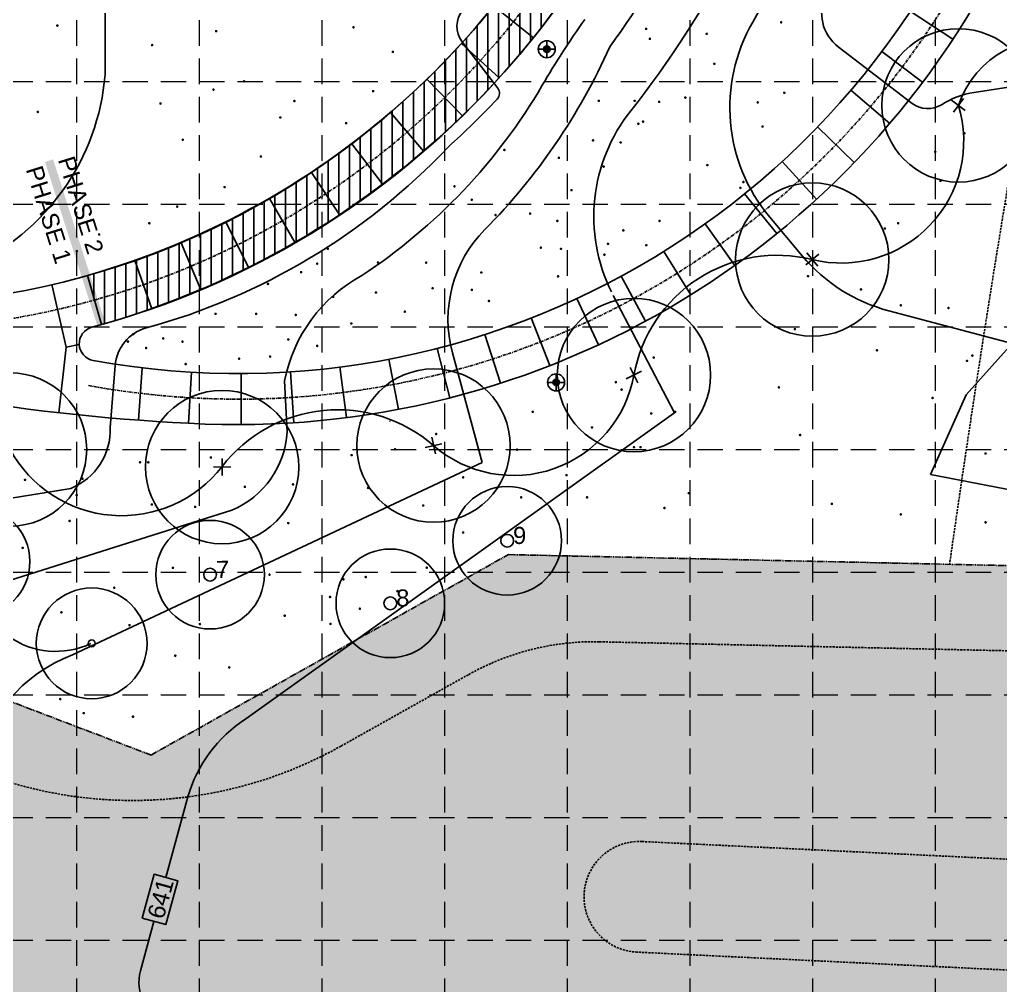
# Model space of a CAD drawing. Header units: inches. Extents: x 2525137 to 2526060, y 7086153 to 7086731.
# Drawn here: x 2525491 to 2525606.2, y 7086350.1 to 7086463.5 of the extents above; entities that cross this region are included whole.
import ezdxf

# ---------------------------------------------------------------- set-up
doc = ezdxf.new("R2010")
doc.units = ezdxf.units.IN
doc.header["$MEASUREMENT"] = 0
for name, pattern in [('CENTERX2', [4, 2.5, -0.5, 0.5, -0.5]), ('HIDDEN', [0.375, 0.25, -0.125]), ('HIDDEN2', [0.1875, 0.125, -0.0625]), ('PHANTOM', [1.9000000000000004, 1.5, -0.08, 0.08, -0.08, 0.08, -0.08])]:
    doc.linetypes.add(name, pattern=pattern)
for name, color, linetype in [('E-BREAKLINE', 5, 'Continuous'), ('FIGURE', 7, 'Continuous'), ('GRID', 254, 'HIDDEN'), ('hs-bollard', 1, 'Continuous'), ('HS-CJ', 1, 'Continuous'), ('hs-phase2', 1, 'HIDDEN'), ('HS-PHASE2HATCH', 14, 'Continuous'), ('HS-PHASELINE', 14, 'Continuous'), ('hs-sidewalk', 3, 'Continuous'), ('HS-WALKCL', 14, 'CENTERX2'), ('LS-CONTTXT', 14, 'Continuous'), ('LS-ERC', 7, 'Continuous'), ('LS-GRASS', 7, 'Continuous'), ('LS-HGWAYMIX', 14, 'Continuous'), ('LS-LO', 5, 'Continuous'), ('LS-SGJ', 7, 'Continuous'), ('LS-TREE RELOCATED', 1, 'HIDDEN2'), ('LS-TREELEADER', 14, 'Continuous'), ('PC', 35, 'Continuous'), ('PL', 7, 'PHANTOM')]:
    doc.layers.add(name, color=color, linetype=linetype)
doc.styles.get("Standard").update_dxf_attribs({"font": 'ARIAL.TTF'})

# ---------------------------------------------------------------- blocks, each defined once
blk = doc.blocks.new('ERC')
at = {"layer": 'LS-ERC'}
blk.add_circle((0, 0), 6.5, dxfattribs=at)
at = {"layer": 'LS-ERC', "color": 14}
blk.add_circle((0, 0), 0.4056345487904761, dxfattribs=at)
blk = doc.blocks.new('GRASS')
at = {"layer": 'LS-GRASS', "const_width": 0.15}
blk.add_lwpolyline([(-0.07500000000004547, 0, 1), (0.07500000000004547, 0, 1)], format="xyb", close=True, dxfattribs=at)

msp = doc.modelspace()

# ---------------------------------------------------------------- hatches: boundary and pattern name
at = {"layer": 'hs-bollard'}
h = msp.add_hatch(color=7, dxfattribs=at)
edge = h.paths.add_edge_path()
edge.add_arc((2525552.920551547, 7086459.988808118), 0.3719376418739557, 0, 360)
h = msp.add_hatch(color=7, dxfattribs=at)
edge = h.paths.add_edge_path()
edge.add_arc((2525554.016402537, 7086420.877531438), 0.3719376418739557, 0, 360)
at = {"layer": 'HS-PHASE2HATCH'}
h = msp.add_hatch(dxfattribs=at)
h.set_pattern_fill('ANSI31', scale=10, angle=45, style=0)
h.set_pattern_definition([(90, (101.012099572923, 283.4567779321223), (-1.25, 2.220446049250313e-16), [])])
edge = h.paths.add_edge_path()
edge.add_line((2525500.639325573, 7086427.65509746), (2525499.019636272, 7086433.431850379))
edge.add_arc((2525473.066839498, 7086524.223072285), 94.42771645806889, 285.9526581460445, 338.8696713353787)
edge.add_line((2525561.145504966, 7086490.18276787), (2525566.73736236, 7086488.00151589))
edge.add_arc((2525472.965405231, 7086524.338749926), 100.5662693011554, 285.9727971877054, 338.8183314103262, ccw=False)
at = {"layer": 'LS-HGWAYMIX'}
h = msp.add_hatch(dxfattribs=at)
h.set_pattern_fill('AR-SAND', color=256, scale=2, style=0)
h.set_pattern_definition([(37.50000000000001, (0, 0), (-0.1259867162192163, 3.853647538026317), [0, -3.04, 0, -3.4, 0, -3.25]), (7.499999999999999, (0, 0), (3.539553410535454, 5.644292130459481), [0, -1.64, 0, -2.74, 0, -1.05]), (327.5, (-2.46, 0), (6.22828372350299, 0.011318107073929), [0, -1, 0, -3.6, 0, -4.7]), (317.5, (-2.46, 0), (6.012253209144586, 1.755351129868498), [0, -0.5, 0, -2.36, 0, -2.7])])
h.paths.add_polyline_path([(2525757.653067038, 7086342.656679947), (2525745.423818122, 7086286.460442479), (2525679.531169129, 7086301.908972941), (2525585.835235969, 7086288.333396453), (2525334.951941505, 7086378.842211232), (2525340.693937391, 7086397.266624878), (2525309.112863329, 7086409.677240012), (2525329.876109065, 7086466.499557693), (2525333.653595549, 7086465.187195022), (2525343.523393991, 7086461.788989818), (2525336.336523238, 7086442.423348868), (2525506.330807449, 7086377.156242328), (2525548.283032484, 7086400.687122745), (2525630.998936401, 7086398.866263287), (2525682.271491632, 7086364.378895246), (2525752.283921307, 7086362.837682628), (2525748.078754817, 7086344.901377289)])

# ---------------------------------------------------------------- linework, layer by layer
at = {"layer": 'E-BREAKLINE', "color": 35, "linetype": 'Continuous', "lineweight": -3}
msp.add_polyline3d([(2525597.983660001, 7086410.06823001, 640.36301), (2525627.406240003, 7086404.374460006, 641.1616500000005), (2525635.512010005, 7086432.851110009, 642.6995700000004), (2525625.108500001, 7086448.906440007, 642.84727), (2525607.650540004, 7086451.063080006, 642.2162900000001), (2525611.278420003, 7086429.587900006, 642.0334600000003), (2525602.165800003, 7086419.405290003, 641.8323900000005), (2525597.983660001, 7086410.06823001, 640.36301)], dxfattribs=at)
at = {"layer": 'FIGURE', "color": 9}
msp.add_lwpolyline([(2525597.983660001, 7086410.06823001), (2525627.406240003, 7086404.374460006), (2525635.512010005, 7086432.851110009), (2525625.108500001, 7086448.906440007), (2525607.650540004, 7086451.063080006), (2525611.278420003, 7086429.587900006), (2525602.165800003, 7086419.405290003)], close=True, dxfattribs=at)
at = {"layer": 'GRID', "color": 252, "linetype": 'HIDDEN', "lineweight": 0, "ltscale": 12}
for p, q in [((2525497.697713565, 7086715.387928879), (2525497.697713565, 7086211.324328709)), ((2525512.097713562, 7086715.387928879), (2525512.097713562, 7086211.324328709)), ((2525526.497713559, 7086715.387928879), (2525526.497713559, 7086211.324328709)), ((2525540.897713556, 7086715.387928879), (2525540.897713556, 7086211.324328709)), ((2525555.297713554, 7086715.387928879), (2525555.297713554, 7086211.324328709)), ((2525569.697713551, 7086715.387928879), (2525569.697713551, 7086211.324328709)), ((2525584.097713548, 7086715.387928879), (2525584.097713548, 7086211.324328709)), ((2525598.497713545, 7086715.387928879), (2525598.497713545, 7086211.324328709)), ((2525152.097713634, 7086456.187928616), (2526044.897713455, 7086456.187928616)), ((2525152.097713634, 7086441.787928602), (2526044.897713455, 7086441.787928602)), ((2525152.097713634, 7086427.387928587), (2526044.897713455, 7086427.387928587)), ((2525152.097713634, 7086412.987928573), (2526044.897713455, 7086412.987928573)), ((2525152.097713634, 7086398.587928558), (2526044.897713455, 7086398.587928558)), ((2525152.097713634, 7086384.187928543), (2526044.897713455, 7086384.187928543)), ((2525152.097713634, 7086369.787928529), (2526044.897713455, 7086369.787928529)), ((2525152.097713634, 7086355.387928515), (2526044.897713455, 7086355.387928515))]:
    msp.add_line(p, q, dxfattribs=at)
at = {"layer": 'hs-bollard', "color": 7}
for points in [[(2525552.920551547, 7086458.988808118), (2525552.920551547, 7086460.988808118)], [(2525551.920551547, 7086459.988808118), (2525553.920551547, 7086459.988808118)], [(2525554.016402537, 7086419.877531438), (2525554.016402537, 7086421.877531438)], [(2525553.016402537, 7086420.877531438), (2525555.016402537, 7086420.877531438)]]:
    msp.add_lwpolyline(points, dxfattribs=at)
for centre, radius in [((2525552.920551547, 7086459.988808118), 1), ((2525552.920551547, 7086459.988808118), 1), ((2525552.920551547, 7086459.988808118), 0.3719376418739557), ((2525554.016402537, 7086420.877531438), 1), ((2525554.016402537, 7086420.877531438), 1), ((2525554.016402537, 7086420.877531438), 0.3719376418739557)]:
    msp.add_circle(centre, radius, dxfattribs=at)
at = {"layer": 'HS-CJ', "color": 7}
for p, q in [((2525500.639325573, 7086427.65509746), (2525499.019636272, 7086433.431850379)), ((2525496.491599261, 7086425.005834263), (2525494.802372263, 7086432.356671094)), ((2525500.639325573, 7086427.65509746), (2525500.639325573, 7086427.65509746)), ((2525498.033802054, 7086425.334591804), (2525496.491599261, 7086425.005834263)), ((2525496.491599261, 7086425.005834263), (2525495.619237465, 7086417.314144223)), ((2525505.423896813, 7086422.583787519), (2525504.974262422, 7086416.441575935)), ((2525511.216159786, 7086422.074227221), (2525510.874315517, 7086416.083973262))]:
    msp.add_line(p, q, dxfattribs=at)
for points in [[(2525551.349673162, 7086461.330551892), (2525546.667133159, 7086465.082060804)], [(2525595.589689297, 7086464.46764629), (2525600.599961166, 7086461.166559225)], [(2525547.338647849, 7086456.62593767), (2525542.893965313, 7086460.656421159)], [(2525592.242856374, 7086459.712788618), (2525597.040826605, 7086456.110083847)], [(2525543.04613112, 7086452.175019506), (2525538.857615314, 7086456.471103229)], [(2525588.61018606, 7086455.172560825), (2525593.177722956, 7086451.281853086)], [(2525538.487455548, 7086447.996591198), (2525534.571495072, 7086452.542496339)], [(2525584.705406332, 7086450.864120576), (2525589.025249024, 7086446.700112996)], [(2525533.679682936, 7086444.106837708), (2525530.051677625, 7086448.885705509)], [(2525580.543273493, 7086446.803749619), (2525584.599097143, 7086442.38217812)], [(2525528.639640466, 7086440.521331735), (2525525.315187701, 7086445.51613041)], [(2525576.139516382, 7086443.006792235), (2525579.915993897, 7086438.344366088)], [(2525523.385319518, 7086437.25606187), (2525520.378931122, 7086442.44852071)], [(2525517.937419964, 7086434.324908646), (2525515.261010086, 7086439.694902144)], [(2525571.510776949, 7086439.487597254), (2525574.993636888, 7086434.601935922)], [(2525512.316188183, 7086431.739834037), (2525509.981638641, 7086437.267028481)], [(2525566.674547355, 7086436.259463832), (2525569.850627873, 7086431.169030398)], [(2525506.54233797, 7086429.512996444), (2525504.561190744, 7086435.176480855)], [(2525500.639325573, 7086427.65509746), (2525499.019661556, 7086433.432353597)], [(2525561.649103878, 7086433.334591198), (2525564.506402458, 7086428.058622583)], [(2525556.45343784, 7086430.724032542), (2525558.981156656, 7086425.282466812)], [(2525551.107183835, 7086428.437653257), (2525553.295770558, 7086422.851054277)], [(2525545.630545551, 7086426.484093648), (2525547.471729422, 7086420.77357336)], [(2525540.04421938, 7086424.870736281), (2525541.531042514, 7086419.057874941)], [(2525534.369316242, 7086423.603678091), (2525535.49615988, 7086417.710442697)], [(2525517.028788011, 7086421.9215342), (2525517.055659632, 7086415.921594375)], [(2525522.839815367, 7086422.126285493), (2525523.235301341, 7086416.139333777)], [(2525528.627281792, 7086422.687707334), (2525529.389887549, 7086416.736368622)]]:
    msp.add_lwpolyline(points, dxfattribs=at)
for centre, radius, start, end in [((2525473.066839498, 7086524.223072285), 94.42771645806889, 285.9526581460445, 338.8696713353787), ((2525472.965405231, 7086524.338749926), 100.5662693011554, 285.9727971877054, 338.8183314103262)]:
    msp.add_arc(centre, radius, start, end, dxfattribs=at)
at = {"layer": 'hs-phase2', "color": 7}
msp.add_line((2525559.105467984, 7086390.424531369), (2525619.181839698, 7086389.102045311), dxfattribs=at)
for points in [[(2525329.876109064, 7086466.499557689, 0.4074356433553297), (2525347.474724783, 7086428.088083332), (2525486.504009379, 7086375.07760441, 0.2224239658694863), (2525528.77749389, 7086378.188128167), (2525543.769259263, 7086386.596965551)], [(2525613.412366008, 7086351.583580409), (2525563.472507474, 7086353.995723281, -0.9999999999999292), (2525564.099663628, 7086366.98006596), (2525614.038841717, 7086364.567955955, -1.000235920647526), (2525613.408472528, 7086351.580668327, -0.02615361960409191)]]:
    msp.add_lwpolyline(points, format="xyb", dxfattribs=at)
for centre, radius, start, end in [((2527585.138696463, 7086116.566259751, 328.3664251850393), 2005.000000011705, 169.9101631564233, 171.8870403027943), ((2525558.44522551, 7086360.431797585), 30.00000000027514, 88.7389279501411, 119.2879395346655)]:
    msp.add_arc(centre, radius, start, end, dxfattribs=at)
at = {"layer": 'HS-PHASE2HATCH', "color": 7, "const_width": 0.9999999999999999}
msp.add_lwpolyline([(2525500.639094176, 7086427.655922757), (2525494.492624351, 7086446.906475622)], dxfattribs=at)
at = {"layer": 'hs-sidewalk', "color": 7}
for centre, radius, start, end in [((2525516.60516981, 7086516.507691726), 94.5871061376729, 259.6883652276422, 345.500724682577), ((2525516.60516981, 7086516.507691726), 100.5871061374649, 266.7338590466312, 335.9462199335538), ((2525522.184723428, 7086651.54435086), 235.7318704490812, 252.5336265036303, 267.2498943951258), ((2525500.032146967, 7086425.415940501), 2, 104.9812751375185, 259.6809480009171)]:
    msp.add_arc(centre, radius, start, end, dxfattribs=at)
at = {"layer": 'hs-sidewalk', "color": 7, "extrusion": (0, 0, -0.9999999999999999)}
msp.add_ellipse((2525475.11168629, 7086524.498185609), major_axis=(17.94333614385593, 92.81186776764378), ratio=0.9791969586857551, dxfattribs=at)
at = {"layer": 'hs-sidewalk', "color": 7}
msp.add_ellipse((2525475.111686291, 7086524.498185619), major_axis=(-19.08214305039785, -98.70234402791131), ratio=0.9804038595444147, start_param=0.4447130977574008, end_param=1.570796326794897, dxfattribs=at)
at = {"layer": 'HS-WALKCL', "ltscale": 0.15}
msp.add_arc((2525516.60516981, 7086516.507691726), 97.5871061376729, 259.6883652276422, 349.0398592367973, dxfattribs=at)
msp.add_open_spline([(2525493.62446866, 7086620.255512765), (2525497.559847418, 7086619.494685236), (2525501.446292443, 7086618.480839838), (2525511.616668609, 7086615.117683136), (2525517.756769735, 7086612.327232528), (2525529.319629745, 7086605.49752937), (2525534.742007531, 7086601.458515975), (2525544.63060737, 7086592.310638241), (2525549.096514328, 7086587.202087581), (2525556.876177322, 7086576.140955814), (2525560.18969498, 7086570.188743226), (2525565.519740213, 7086557.702667676), (2525567.536111084, 7086551.169209465), (2525570.18412137, 7086537.807912149), (2525570.815687401, 7086530.980497371), (2525570.666900176, 7086517.330945851), (2525569.886556698, 7086510.509237755), (2525566.948268295, 7086497.17029436), (2525564.790414775, 7086490.65347746), (2525559.191404678, 7086478.210284565), (2525555.750418201, 7086472.2843025), (2525547.735485619, 7086461.283280117), (2525543.161783941, 7086456.208595189), (2525533.08157295, 7086447.133905429), (2525527.575376394, 7086443.134203115), (2525515.871753012, 7086436.386528956), (2525509.674698767, 7086433.638791715), (2525496.862045888, 7086429.517293431), (2525490.246866848, 7086428.143683704), (2525476.889820412, 7086426.832032987), (2525470.148400713, 7086426.894046557), (2525456.836809176, 7086428.451444787), (2525450.267088288, 7086429.94677964), (2525437.589329216, 7086434.304739466), (2525431.481717804, 7086437.167211981), (2525419.997838267, 7086444.132533463), (2525414.621948033, 7086448.235138707), (2525404.838235848, 7086457.498974604), (2525400.430725012, 7086462.659888071), (2525392.777163345, 7086473.812238938), (2525389.531346513, 7086479.803305376), (2525384.343020356, 7086492.351909359), (2525382.400663199, 7086498.909040667), (2525379.903752431, 7086512.301498911), (2525379.34926764, 7086519.136400898), (2525379.651927369, 7086532.784433569), (2525380.509057594, 7086539.597135796), (2525383.597287257, 7086552.901970535), (2525385.828290893, 7086559.393685618), (2525391.566780461, 7086571.77166116), (2525395.074092101, 7086577.657529428), (2525403.211948529, 7086588.565039739), (2525407.842244983, 7086593.58632891), (2525418.023417973, 7086602.543254084), (2525423.573978232, 7086606.478590889), (2525435.352116976, 7086613.089367166), (2525441.579319929, 7086615.764576196), (2525454.436688189, 7086619.736040127), (2525461.066431818, 7086621.03214869), (2525474.436346732, 7086622.187253496), (2525481.176069458, 7086622.046200758), (2525489.765430782, 7086620.93892759), (2525491.700787696, 7086620.627418373), (2525493.62446866, 7086620.255512765)], degree=3, knots=[0, 0, 0, 0, 0.1257455014337609, 0.1257455014337609, 0.3359514751366628, 0.3359514751366628, 0.5461574488395647, 0.5461574488395647, 0.7563634225424667, 0.7563634225424667, 0.9665693962453686, 0.9665693962453686, 1.176775369948271, 1.176775369948271, 1.386981343651172, 1.386981343651172, 1.597187317354074, 1.597187317354074, 1.807393291056977, 1.807393291056977, 2.017599264759879, 2.017599264759879, 2.227805238462781, 2.227805238462781, 2.438011212165683, 2.438011212165683, 2.648217185868585, 2.648217185868585, 2.858423159571487, 2.858423159571487, 3.068629133274389, 3.068629133274389, 3.278835106977291, 3.278835106977291, 3.489041080680193, 3.489041080680193, 3.699247054383095, 3.699247054383095, 3.909453028085997, 3.909453028085997, 4.119659001788899, 4.119659001788899, 4.329864975491801, 4.329864975491801, 4.540070949194702, 4.540070949194702, 4.750276922897604, 4.750276922897604, 4.960482896600506, 4.960482896600506, 5.170688870303407, 5.170688870303407, 5.380894844006309, 5.380894844006309, 5.591100817709211, 5.591100817709211, 5.801306791412112, 5.801306791412112, 6.011512765115014, 6.011512765115014, 6.221718738817915, 6.221718738817915, 6.283185307179586, 6.283185307179586, 6.283185307179586, 6.283185307179586], dxfattribs=at)
at = {"layer": 'LS-CONTTXT'}
msp.add_lwpolyline([(2525505.411930153, 7086357.985939128), (2525506.831880985, 7086363.143565338), (2525509.611168885, 7086362.378397022), (2525508.191218052, 7086357.220770812)], close=True, dxfattribs=at)
at = {"layer": 'LS-LO', "color": 7}
for p, q in [((2525601.850102425, 7086454.194423229), (2525600.65459853, 7086452.591061)), ((2525602.054031592, 7086452.794990167), (2525600.450669363, 7086453.990494061)), ((2525584.855274067, 7086435.937446387), (2525583.317029629, 7086434.659242941)), ((2525584.725253571, 7086434.529222446), (2525583.447050125, 7086436.067466883)), ((2525564.052125574, 7086422.176254323), (2525562.25697437, 7086421.294533191)), ((2525563.595410538, 7086420.837818155), (2525562.713689406, 7086422.632969359)), ((2525539.843544106, 7086412.484755301), (2525539.407505176, 7086414.436644143)), ((2525540.601469062, 7086413.678719187), (2525538.64958022, 7086413.242680257)), ((2525514.795004343, 7086409.936133359), (2525514.828978513, 7086411.935844777)), ((2525515.811847137, 7086410.919001983), (2525513.812135719, 7086410.952976153))]:
    msp.add_line(p, q, dxfattribs=at)
for centre in [(2525601.252350478, 7086453.392742114), (2525584.086151848, 7086435.298344664), (2525563.154549972, 7086421.735393757), (2525489.909381044, 7086413.004874938), (2525539.625524641, 7086413.460699722), (2525514.811991428, 7086410.935989068)]:
    msp.add_circle(centre, 9, dxfattribs=at)
at = {"layer": 'LS-SGJ', "color": 1}
for centre in [(2525548.273926293, 7086402.284463442), (2525513.392968806, 7086398.305942992), (2525534.554661294, 7086394.942613698, 638.9744400000005)]:
    msp.add_circle(centre, 6.374999989755452, dxfattribs=at)
at = {"layer": 'LS-TREELEADER'}
for centre, radius, start, end in [((2525612.098756794, 7086449.758839516), 11.4389587849251, 347.6189760812272, 161.4774574514787), ((2525587.517942412, 7086449.232602461), 14.35063506709339, 256.1642954526855, 16.85151264486315), ((2525579.9935846, 7086418.681104768), 17.11378883926772, 76.16429545268544, 169.7193759738229), ((2525549.034307921, 7086424.296544129), 14.35063506665653, 229.0321587775922, 349.7193759738229), ((2525528.376617248, 7086400.505633521), 17.15726253881358, 49.03215877759217, 142.2349808303254), ((2525503.012825169, 7086420.155016501), 14.92731631355544, 208.619922974228, 322.2349808466651), ((2525495.286789329, 7086398.930051216), 9.628712631519763, 174.0957294608236, 295.1821179276935)]:
    msp.add_arc(centre, radius, start, end, dxfattribs=at)
at = {"layer": 'PC', "color": 35}
for p, q in [((2525501.068821767, 7086457.017116935), (2525501.174791374, 7086509.870555176)), ((2525542.995071864, 7086460.856467769), (2525547.168278705, 7086455.416408868)), ((2525587.147857318, 7086460.257798371), (2525595.816532758, 7086453.62723502)), ((2525603.077685655, 7086454.909819997), (2525612.651578365, 7086456.375458519)), ((2525579.097785968, 7086440.274648549), (2525582.911793503, 7086435.735752976)), ((2525560.731898495, 7086431.064810759), (2525567.931352054, 7086417.309671407)), ((2525593.079050792, 7086429.275236992), (2525607.54143427, 7086425.425519363)), ((2525541.848019053, 7086424.344224981), (2525545.343649643, 7086411.491528094)), ((2525501.669755914, 7086415.588366092), (2525502.245864654, 7086422.841864389)), ((2525522.138136232, 7086421.052917041), (2525522.431499858, 7086415.078776938)), ((2525517.575845764, 7086381.374396533), (2525568.062548537, 7086417.403297348)), ((2525534.481471026, 7086416.378703786), (2525534.495507588, 7086416.297923693)), ((2525497.229917454, 7086388.880828667), (2525545.343649643, 7086411.491528095, 556.4143258675825)), ((2525445.808498434, 7086400.050660406, -1.749205840693321), (2525497.054371105, 7086408.438520952, -0.2157101233268643)), ((2525471.045828099, 7086391.649502916), (2525515.959540965, 7086405.889994263)), ((2525506.801574102, 7086357.60335497), (2525505.217343233, 7086351.805519536))]:
    msp.add_line(p, q, dxfattribs=at)
for points in [[(2525409.945843086, 7086380.723513841, 0.3505385825534748), (2525413.787328199, 7086372.16234871, -0.009892392421265706), (2525503.181492327, 7086323.156968305, -0.1563226591101775), (2525508.933266267, 7086316.986555523, -0.3993778807791993)], [(2525433.305411604, 7086371.816743457, 0.3505385825534748), (2525437.146896718, 7086363.255578326, 0.05644827156218925), (2525535.178602695, 7086325.141372853, -0.2343244466115017), (2525547.154550364, 7086316.145614761, -0.3993778807791993)]]:
    msp.add_lwpolyline(points, format="xyb", dxfattribs=at)
msp.add_lwpolyline([(2525510.794980104, 7086372.218087761), (2525508.211616258, 7086362.763709147)], dxfattribs=at)
for centre in [(2525548.273926293, 7086402.284463442), (2525513.392968806, 7086398.305942992), (2525534.554661294, 7086394.942613698, 638.9744400000005)]:
    msp.add_circle(centre, 0.7500000000059147, dxfattribs=at)
for centre, radius, start, end in [((2525474.811233422, 7086522.490087485), 105.75, 323.9572691776992, 343.2138579192987), ((2525474.811233422, 7086522.490087485), 112.25, 321.5977755283815, 344.1768651733283), ((2525474.811233422, 7086522.490087485), 118.25, 329.8927677762408, 345.0182655891504), ((2525590.185563508, 7086464.229239053), 5, 153.2074859863195, 232.5880699975274), ((2525545.375363719, 7086462.682449884), 3, 139.7165799631261, 217.4927260636566), ((2525638.73328341, 7086405.30727506), 100, 144.4401942482572, 149.7037292847544), ((2525594.409664614, 7086453.141131066), 20, 149.8927677762408, 220.0401401465086), ((2525494.171185125, 7086489.769922872), 72.42801180249914, 315.3067698670679, 335.9629435076898), ((2525473.94731232, 7086459.205580142), 27.20967249403719, 294.245562563699, 355.3864276449826), ((2525494.171185125, 7086489.769922872), 67.42801180249914, 303.3248895189045, 329.7037292847544), ((2525546.374848087, 7086454.807748163), 1, 316.5966218240153, 37.49272606365658), ((2525474.811233422, 7086522.490087485), 99.5, 311.9618372368435, 316.5966218240153), ((2525604.590926478, 7086445.024977955), 10, 98.70366684604105, 122.3270629870558), ((2525597.639156472, 7086456.010099429), 3, 232.5880699975274, 302.3270629870558), ((2525578.469278237, 7086440.331984083), 20.01845568294157, 141.6130353162425, 206.2147008759012), ((2525485.657842647, 7086501.236117546), 76.68997282893203, 285.3120316942016, 316.5582927464), ((2525556.322231607, 7086428.28086961), 15, 135.306769867068, 195.2150691710182), ((2525598.223672147, 7086448.602235495), 20, 220.0401401465086, 255.0941732778478), ((2525539.863646587, 7086417.569400544), 18.0645676557536, 118.6039912708011, 168.8816069724387), ((2525507.230168073, 7086422.445986339), 5, 105.3120316942017, 175.4588186384481), ((2525494.265174083, 7086415.303599542), 7.41005560509213, 292.1051678648663, 2.202404498337391), ((2525511.883478068, 7086415.634495157), 10.56265053920676, 292.6992487403381, 356.9841835098624), ((2525503.649910523, 7086371.937784489), 18.11858319583372, 110.7525072257845, 169.2202797734797), ((2525526.359763625, 7086367.78031241), 16.18506521880905, 122.8688220307612, 164.0862790059945), ((2525660.455626052, 7086791.652410125), 479.1570687790681, 245.1775867264044, 259.4264631974223), ((2525510.040527621, 7086350.487607416), 5, 164.7172627784519, 251.1538836281952), ((2525676.974984423, 7086839.563653977), 525.7808904545365, 248.430937506869, 264.1991418804153)]:
    msp.add_arc(centre, radius, start, end, dxfattribs=at)
at = {"layer": 'PL', "color": 7, "ltscale": 0.5}
for p, q in [((2525336.459410355, 7086441.949661496), (2525506.460494691, 7086377.129944382)), ((2525506.460494691, 7086377.129944382), (2525548.414397885, 7086400.661766073)), ((2525548.414397885, 7086400.661766073), (2525631.13361057, 7086398.840833778))]:
    msp.add_line(p, q, dxfattribs=at)

# ---------------------------------------------------------------- block references
at = {"layer": 'LS-ERC', "xscale": -1, "rotation": 158.1159762529432}
for p in [(2525485.739249762, 7086399.832745334, 637.97448), (2525499.49676806, 7086390.241188701, 637.97448)]:
    msp.add_blockref('ERC', p, dxfattribs=at)
at = {"layer": 'LS-GRASS'}
for p in [(2525580.437838437, 7086463.142327449), (2525495.459008434, 7086462.761671571), (2525514.117983618, 7086462.107828772), (2525530.227348831, 7086462.562242954), (2525564.590782576, 7086462.3769976), (2525565.018799721, 7086461.216761974), (2525571.694045674, 7086461.798898828), (2525506.588925827, 7086460.473228439), (2525534.850821476, 7086459.676373562), (2525572.587149928, 7086458.27217703), (2525517.391489617, 7086456.223270238), (2525513.790630015, 7086455.242509373), (2525532.539081399, 7086455.058983202), (2525523.292143618, 7086453.904634779), (2525559.0216718, 7086453.927170743), (2525563.240703306, 7086453.927170743), (2525569.186171701, 7086454.308719614), (2525580.806166948, 7086454.874929244), (2525507.57097162, 7086453.60790904), (2525566.114535926, 7086453.80504208), (2525577.688603573, 7086453.742509983), (2525493.167555736, 7086452.627151505), (2525521.647041408, 7086451.973308707), (2525529.360450056, 7086451.307351661), (2525563.668720451, 7086451.2403135), (2525564.219024991, 7086451.484574158), (2525578.255433278, 7086450.911468495), (2525510.18977792, 7086449.357950839), (2525558.349072356, 7086449.286234899), (2525601.945891433, 7086450.121474879), (2525547.944702814, 7086448.164034542), (2525561.58977467, 7086449.041974241), (2525519.355588711, 7086447.396429107), (2525554.330969994, 7086447.244258045), (2525598.523676394, 7086447.946567825), (2525559.596926362, 7086446.209692732), (2525571.769053414, 7086446.38212084), (2525515.100036919, 7086443.800310372), (2525542.090179699, 7086443.891350468), (2525575.65377114, 7086443.709500168), (2525575.999077047, 7086444.399209267), (2525599.145902771, 7086444.528861023), (2525555.825801441, 7086443.441594074), (2525509.535078222, 7086441.511870573), (2525544.116747703, 7086442.317204756), (2525546.90684045, 7086440.519595175), (2525550.964211129, 7086440.692023283), (2525506.261572224, 7086439.550348841), (2525554.158317042, 7086439.829886078), (2525566.157791141, 7086439.829886078), (2525592.612593388, 7086438.936247167), (2525594.168144314, 7086439.557648707), (2525500.369267432, 7086438.242669906), (2525561.905497944, 7086438.719156939), (2525552.22301221, 7086436.695254833), (2525560.104110837, 7086437.145011227), (2525564.603899546, 7086436.984837299), (2525497.750461131, 7086436.281151506), (2525527.218337095, 7086436.566755862), (2525554.589953179, 7086436.553768696), (2525559.683249084, 7086435.864059599), (2525525.963342713, 7086434.812072561), (2525533.116813695, 7086434.9374097), (2525538.764288415, 7086434.9374097), (2525524.08085114, 7086433.809398768), (2525545.242614645, 7086433.77183994), (2525554.249580214, 7086433.322086878), (2525583.590408531, 7086433.343633312), (2525520.190367054, 7086432.430720222), (2525527.845834286, 7086430.926707868), (2525532.865811815, 7086431.428043098), (2525539.517286546, 7086431.92938166), (2525544.116747703, 7086431.747937835), (2525589.812604725, 7086431.790131128), (2525546.129890898, 7086430.432602537), (2525594.479249994, 7086429.92592651), (2525514.040896083, 7086428.921356952), (2525518.809871731, 7086428.921356952), (2525523.453353949, 7086428.796019812), (2525536.25429965, 7086429.172024567), (2525600.079227319, 7086429.615224075), (2525529.979327739, 7086427.793346019), (2525504.377436337, 7086426.540001281), (2525582.034857606, 7086427.129617916), (2525503.749939146, 7086425.662661296), (2525507.891417603, 7086426.038662719), (2525510.150411996, 7086425.662661296), (2525522.574854878, 7086425.913328911), (2525525.963342713, 7086425.161322734), (2525505.883432598, 7086424.910655119), (2525591.679261331, 7086424.64401509), (2525602.879215982, 7086424.022613551), (2525510.526907308, 7086423.03063801), (2525516.801879218, 7086423.65731038), (2525520.441368933, 7086423.907977995), (2525565.476872521, 7086423.790313878), (2525602.256997114, 7086423.401212011), (2525561.031391218, 7086420.894902352), (2525561.707879952, 7086420.026278228), (2525580.168201, 7086420.294204313), (2525598.212570714, 7086419.051401234), (2525551.270669182, 7086417.420409188), (2525565.186947705, 7086417.227380863), (2525567.989526725, 7086417.420409188), (2525539.933868577, 7086414.815519681), (2525558.228812198, 7086415.586646778), (2525582.657076475, 7086414.701590457), (2525535.111629173, 7086413.0267559), (2525549.434496203, 7086412.980777737), (2525563.157489013, 7086413.270320222), (2525563.930616849, 7086413.270320222), (2525604.434766908, 7086412.526683403), (2525505.17112185, 7086411.495253269), (2525506.135575737, 7086411.495253269), (2525513.480410312, 7086412.063576683), (2525530.013820789, 7086412.338769318), (2525491.668835, 7086409.431293521), (2525498.419982179, 7086409.568891504), (2525543.102776694, 7086409.72442097), (2525555.232947465, 7086409.988852048), (2525517.475987826, 7086408.623643771), (2525523.124904137, 7086408.898839737), (2525531.942721055, 7086408.486045788), (2525569.590465218, 7086407.866173523), (2525497.731089763, 7086407.642529739), (2525549.917699223, 7086407.382983008), (2525557.648962567, 7086407.382983008), (2525506.548906682, 7086406.541752541), (2525511.646707558, 7086406.266559906), (2525538.418306763, 7086406.422089373), (2525566.733195869, 7086406.128305568), (2525586.390397194, 7086406.623370443), (2525496.904420366, 7086404.615390776), (2525594.479249994, 7086405.380567364), (2525604.434766908, 7086404.448466721), (2525522.573788702, 7086404.358129625), (2525543.102776694, 7086403.257352427), (2525491.393281037, 7086401.450657161), (2525509.028922383, 7086399.111501448), (2525538.831645216, 7086399.129436263), (2525520.369334472, 7086398.303851698), (2525529.049374409, 7086397.753463099), (2525531.667167092, 7086398.028655732), (2525502.139998223, 7086396.772349067), (2525535.387183136, 7086396.377489934), (2525527.477660813, 7086395.689822418), (2525530.978274676, 7086394.313533518), (2525495.939966478, 7086393.882808086), (2525522.160457757, 7086393.487948952), (2525503.931121508, 7086392.369236938), (2525512.197822992, 7086392.50683492), (2525527.533812596, 7086392.524766404), (2525509.304476346, 7086388.791709375), (2525515.642285072, 7086387.41573621), (2525495.802189496, 7086383.700610664), (2525498.557759161, 7086382.049444865), (2525504.344452452, 7086381.636654248)]:
    msp.add_blockref('GRASS', p, dxfattribs=at)

# ---------------------------------------------------------------- texts
at = {"layer": 'HS-PHASELINE', "color": 7, "char_height": 2.002545738866928, "width": 15.18673315146608, "attachment_point": 1, "rotation": 287.33996520066734}
for s, insert in [('{\\fArial|b0|i0|c0|p34;PHASE 2}', (2525497.427112665, 7086447.629869551)), ('{\\fArial|b0|i0|c0|p34;PHASE 1}', (2525493.655827467, 7086446.503853941))]:
    msp.add_mtext(s, dxfattribs=dict(at, insert=insert))
at = {"layer": 'LS-CONTTXT', "insert": (2525505.988757095, 7086358.287937395, 636.7840725778857), "char_height": 2.002545738866929, "width": 14.28125330773605, "attachment_point": 1, "rotation": 74.60718799287801}
msp.add_mtext('{\\fArial|b0|i0|c0|p34;641}', dxfattribs=at)
at = {"layer": 'LS-TREE RELOCATED', "char_height": 2.002545738866929, "width": 30.64442116577813, "attachment_point": 2, "rotation": 0.44111796360277006}
for s, insert in [('{\\fArial|b0|i0|c0|p34;9}', (2525549.729539128, 7086403.908421513)), ('{\\fArial|b0|i0|c0|p34;7}', (2525514.848581642, 7086399.929901063)), ('{\\fArial|b0|i0|c0|p34;8}', (2525536.010274129, 7086396.566571768, 638.9744400000005))]:
    msp.add_mtext(s, dxfattribs=dict(at, insert=insert))

doc.saveas('drawing.dxf')
